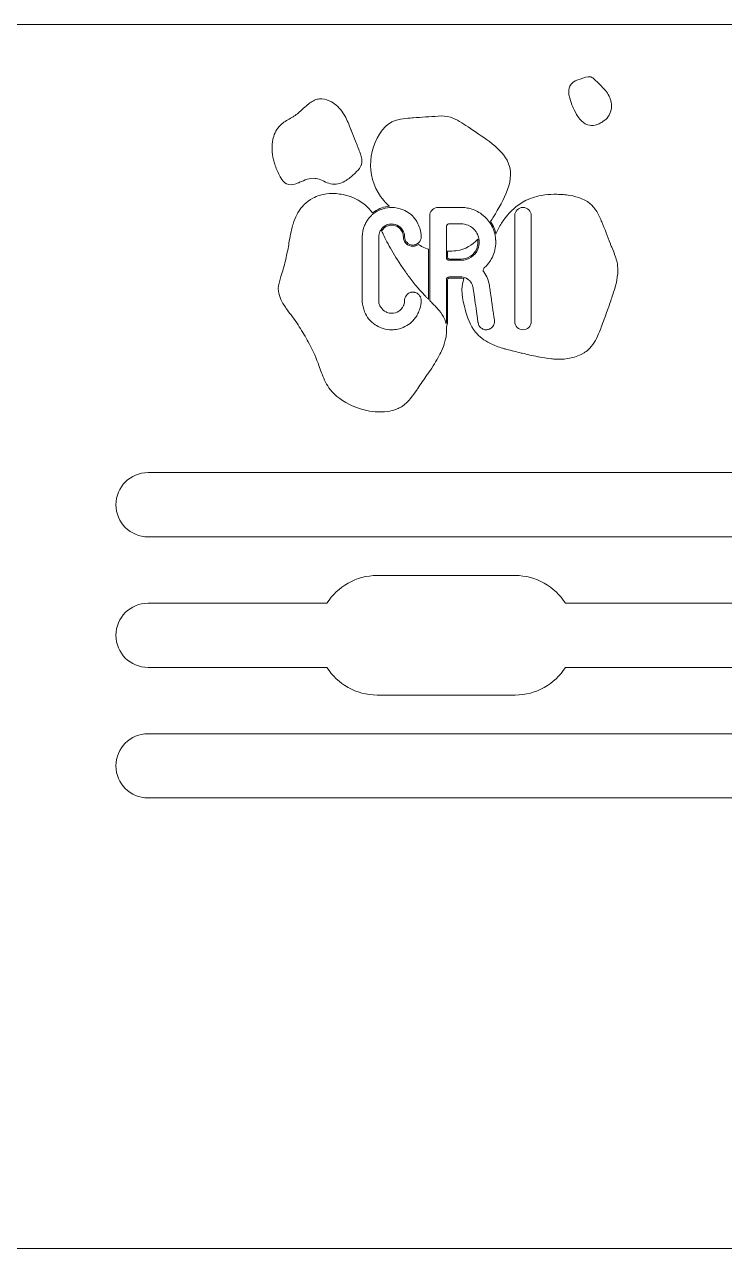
# Model space of a CAD drawing. Header units: inches. Extents: x 3 to 297, y -35 to -5.
# Drawn here: x 20.49 to 38.17, y -35.47 to -4.53 of the extents above; entities that cross this region are included whole.
import ezdxf

# ---------------------------------------------------------------- set-up
doc = ezdxf.new("R2010")
doc.units = ezdxf.units.IN
doc.header["$MEASUREMENT"] = 0
doc.layers.add('Calque 1', color=7, linetype='Continuous')

# ---------------------------------------------------------------- blocks, each defined once
blk = doc.blocks.new('block 16')
at = {"layer": 'Calque 1', "lineweight": 0}
blk.add_open_spline([(2.815, -30.469), (2.815, -33.231), (5.054, -35.47), (7.815, -35.47), (7.815, -35.47), (292.184, -35.47), (292.184, -35.47), (294.946, -35.47), (297.185, -33.231), (297.185, -30.469), (297.185, -30.469), (297.185, -9.531), (297.185, -9.531), (297.185, -6.769), (294.946, -4.53), (292.184, -4.53), (292.184, -4.53), (7.815, -4.53), (7.815, -4.53), (5.054, -4.53), (2.815, -6.769), (2.815, -9.531), (2.815, -9.531), (2.816, -9.531), (2.816, -9.531), (2.816, -9.531), (2.815, -30.469), (2.815, -30.469)], degree=3, knots=[0, 0, 0, 0, 1, 1, 1, 2, 2, 2, 3, 3, 3, 4, 4, 4, 5, 5, 5, 6, 6, 6, 7, 7, 7, 8, 8, 8, 9, 9, 9, 9], dxfattribs=at)
blk = doc.blocks.new('block 30')
at = {"layer": 'Calque 1', "lineweight": 0}
blk.add_open_spline([(38.897, -14.501), (38.897, -14.501), (38.897, -15.858), (38.897, -15.858), (38.897, -15.858), (23.615, -15.858), (23.615, -15.858), (23.167, -15.858), (22.804, -16.221), (22.804, -16.669), (22.804, -17.117), (23.167, -17.481), (23.615, -17.481), (23.615, -17.481), (38.897, -17.481), (38.897, -17.481), (38.897, -17.481), (38.897, -19.158), (38.897, -19.158), (38.897, -19.158), (34.156, -19.158), (34.156, -19.158), (33.887, -18.739), (33.42, -18.459), (32.885, -18.459), (32.885, -18.459), (29.403, -18.459), (29.403, -18.459), (28.868, -18.459), (28.401, -18.739), (28.133, -19.158), (28.133, -19.158), (23.615, -19.158), (23.615, -19.158), (23.167, -19.158), (22.804, -19.521), (22.804, -19.97), (22.804, -20.418), (23.167, -20.781), (23.615, -20.781), (23.615, -20.781), (28.133, -20.781), (28.133, -20.781), (28.402, -21.2), (28.869, -21.48), (29.403, -21.48), (29.403, -21.48), (32.886, -21.48), (32.886, -21.48), (33.421, -21.48), (33.888, -21.2), (34.156, -20.781), (34.156, -20.781), (38.897, -20.781), (38.897, -20.781), (38.897, -20.781), (38.897, -22.459), (38.897, -22.459), (38.897, -22.459), (23.615, -22.459), (23.615, -22.459), (23.167, -22.459), (22.804, -22.822), (22.804, -23.27), (22.804, -23.718), (23.167, -24.081), (23.615, -24.081), (23.615, -24.081), (38.897, -24.081), (38.897, -24.081), (38.897, -24.081), (38.897, -25.501), (38.897, -25.501), (38.897, -25.501), (287.059, -25.501), (287.059, -25.501), (287.059, -25.501), (287.059, -14.501), (287.059, -14.501), (287.059, -14.501), (38.897, -14.501), (38.897, -14.501), (38.897, -14.501), (38.897, -14.501), (38.897, -14.501)], degree=3, knots=[0, 0, 0, 0, 1, 1, 1, 2, 2, 2, 3, 3, 3, 4, 4, 4, 5, 5, 5, 6, 6, 6, 7, 7, 7, 8, 8, 8, 9, 9, 9, 10, 10, 10, 11, 11, 11, 12, 12, 12, 13, 13, 13, 14, 14, 14, 15, 15, 15, 16, 16, 16, 17, 17, 17, 18, 18, 18, 19, 19, 19, 20, 20, 20, 21, 21, 21, 22, 22, 22, 23, 23, 23, 24, 24, 24, 25, 25, 25, 26, 26, 26, 27, 27, 27, 28, 28, 28, 28], dxfattribs=at)
blk = doc.blocks.new('block 31')
at = {"layer": 'Calque 1', "lineweight": 0}
for points, knots in [([(31.776, -10.414), (31.854, -10.364), (31.911, -10.296), (31.945, -10.212), (31.967, -10.15), (31.978, -10.089), (31.978, -10.03), (31.978, -9.997), (31.975, -9.965), (31.968, -9.933), (31.968, -9.933), (31.968, -9.933), (31.968, -9.933), (31.968, -9.933), (31.968, -9.933), (31.968, -9.933), (31.965, -9.92), (31.962, -9.906), (31.958, -9.893), (31.957, -9.891), (31.956, -9.889), (31.956, -9.887), (31.952, -9.877), (31.949, -9.866), (31.945, -9.856), (31.943, -9.853), (31.942, -9.849), (31.94, -9.846), (31.936, -9.836), (31.932, -9.827), (31.928, -9.818), (31.926, -9.815), (31.924, -9.811), (31.923, -9.808), (31.916, -9.796), (31.91, -9.784), (31.902, -9.772), (31.902, -9.772), (31.902, -9.772), (31.902, -9.772), (31.849, -9.696), (31.781, -9.641), (31.7, -9.607), (31.64, -9.582), (31.58, -9.569), (31.518, -9.569), (31.518, -9.569), (31.226, -9.569), (31.226, -9.569), (31.209, -9.569), (31.195, -9.573), (31.183, -9.581), (31.179, -9.584), (31.175, -9.587), (31.171, -9.591), (31.17, -9.592), (31.168, -9.594), (31.167, -9.596), (31.156, -9.609), (31.15, -9.626), (31.15, -9.645), (31.15, -9.645), (31.15, -9.645), (31.15, -9.645), (31.15, -9.645), (31.15, -10.263), (31.15, -10.263), (31.15, -10.263), (31.15, -10.419), (31.15, -10.419), (31.15, -10.438), (31.157, -10.455), (31.171, -10.469), (31.186, -10.483), (31.204, -10.49), (31.226, -10.49), (31.226, -10.49), (31.505, -10.49), (31.505, -10.49), (31.505, -10.49), (31.509, -10.49), (31.509, -10.49), (31.509, -10.49), (31.514, -10.49), (31.514, -10.49), (31.514, -10.49), (31.518, -10.49), (31.518, -10.49), (31.614, -10.49), (31.7, -10.465), (31.776, -10.414)], [0, 0, 0, 0, 1, 1, 1, 2, 2, 2, 3, 3, 3, 4, 4, 4, 5, 5, 5, 6, 6, 6, 7, 7, 7, 8, 8, 8, 9, 9, 9, 10, 10, 10, 11, 11, 11, 12, 12, 12, 13, 13, 13, 14, 14, 14, 15, 15, 15, 16, 16, 16, 17, 17, 17, 18, 18, 18, 19, 19, 19, 20, 20, 20, 21, 21, 21, 22, 22, 22, 23, 23, 23, 24, 24, 24, 25, 25, 25, 26, 26, 26, 27, 27, 27, 28, 28, 28, 29, 29, 29, 30, 30, 30, 30]), ([(31.509, -10.46), (31.509, -10.46), (31.505, -10.46), (31.505, -10.46), (31.505, -10.46), (31.226, -10.46), (31.226, -10.46), (31.207, -10.46), (31.198, -10.453), (31.193, -10.448), (31.185, -10.439), (31.181, -10.43), (31.181, -10.419), (31.181, -10.419), (31.181, -10.263), (31.181, -10.263), (31.251, -10.262), (31.32, -10.258), (31.388, -10.25), (31.388, -10.25), (31.408, -10.247), (31.408, -10.247), (31.632, -10.215), (31.801, -10.106), (31.942, -9.961), (31.946, -9.984), (31.948, -10.007), (31.948, -10.03), (31.948, -10.085), (31.937, -10.143), (31.916, -10.201), (31.885, -10.278), (31.832, -10.341), (31.759, -10.388), (31.688, -10.436), (31.607, -10.46), (31.518, -10.46), (31.518, -10.46), (31.514, -10.46), (31.514, -10.46), (31.514, -10.46), (31.509, -10.46), (31.509, -10.46)], [0, 0, 0, 0, 1, 1, 1, 2, 2, 2, 3, 3, 3, 4, 4, 4, 5, 5, 5, 6, 6, 6, 7, 7, 7, 8, 8, 8, 9, 9, 9, 10, 10, 10, 11, 11, 11, 12, 12, 12, 13, 13, 13, 14, 14, 14, 14])]:
    blk.add_open_spline(points, degree=3, knots=knots, dxfattribs=at)
blk = doc.blocks.new('block 32')
at = {"layer": 'Calque 1', "lineweight": 0}
blk.add_open_spline([(26.966, -8.403), (27, -8.468), (27.046, -8.529), (27.112, -8.559), (27.185, -8.592), (27.27, -8.582), (27.346, -8.557), (27.372, -8.549), (27.397, -8.539), (27.422, -8.529), (27.422, -8.529), (27.443, -8.52), (27.443, -8.52), (27.569, -8.467), (27.692, -8.404), (27.834, -8.42), (27.843, -8.421), (27.852, -8.423), (27.861, -8.424), (27.861, -8.424), (27.893, -8.431), (27.893, -8.431), (28.007, -8.461), (28.11, -8.528), (28.226, -8.556), (28.35, -8.586), (28.478, -8.552), (28.588, -8.49), (28.598, -8.484), (28.608, -8.478), (28.618, -8.471), (28.618, -8.471), (28.635, -8.46), (28.635, -8.46), (28.711, -8.411), (28.779, -8.35), (28.845, -8.288), (28.897, -8.239), (28.949, -8.186), (28.982, -8.122), (28.982, -8.122), (28.991, -8.104), (28.991, -8.104), (28.996, -8.094), (29, -8.084), (29.003, -8.074), (29.03, -7.984), (29.011, -7.887), (28.978, -7.799), (28.942, -7.7), (28.903, -7.602), (28.864, -7.503), (28.864, -7.503), (28.856, -7.483), (28.856, -7.483), (28.821, -7.396), (28.786, -7.309), (28.752, -7.223), (28.752, -7.223), (28.743, -7.199), (28.743, -7.199), (28.742, -7.195), (28.74, -7.191), (28.738, -7.186), (28.692, -7.068), (28.647, -6.949), (28.584, -6.838), (28.584, -6.838), (28.57, -6.813), (28.57, -6.813), (28.559, -6.796), (28.548, -6.779), (28.537, -6.762), (28.461, -6.651), (28.363, -6.552), (28.246, -6.485), (28.172, -6.444), (28.091, -6.414), (28.007, -6.409), (27.999, -6.409), (27.991, -6.408), (27.983, -6.408), (27.958, -6.408), (27.934, -6.41), (27.91, -6.415), (27.91, -6.415), (27.888, -6.42), (27.888, -6.42), (27.797, -6.442), (27.721, -6.496), (27.646, -6.558), (27.619, -6.58), (27.593, -6.603), (27.568, -6.626), (27.568, -6.626), (27.553, -6.64), (27.553, -6.64), (27.48, -6.706), (27.409, -6.774), (27.327, -6.83), (27.306, -6.845), (27.285, -6.859), (27.263, -6.872), (27.263, -6.872), (27.245, -6.883), (27.245, -6.883), (27.157, -6.935), (27.066, -6.982), (26.988, -7.049), (26.983, -7.053), (26.978, -7.058), (26.973, -7.063), (26.973, -7.063), (26.958, -7.077), (26.958, -7.077), (26.865, -7.168), (26.807, -7.282), (26.776, -7.405), (26.776, -7.405), (26.77, -7.429), (26.77, -7.429), (26.733, -7.597), (26.743, -7.781), (26.783, -7.948), (26.783, -7.948), (26.79, -7.977), (26.79, -7.977), (26.8, -8.017), (26.812, -8.056), (26.826, -8.094), (26.86, -8.192), (26.909, -8.288), (26.955, -8.382), (26.955, -8.382), (26.966, -8.403), (26.966, -8.403)], degree=3, knots=[0, 0, 0, 0, 1, 1, 1, 2, 2, 2, 3, 3, 3, 4, 4, 4, 5, 5, 5, 6, 6, 6, 7, 7, 7, 8, 8, 8, 9, 9, 9, 10, 10, 10, 11, 11, 11, 12, 12, 12, 13, 13, 13, 14, 14, 14, 15, 15, 15, 16, 16, 16, 17, 17, 17, 18, 18, 18, 19, 19, 19, 20, 20, 20, 21, 21, 21, 22, 22, 22, 23, 23, 23, 24, 24, 24, 25, 25, 25, 26, 26, 26, 27, 27, 27, 28, 28, 28, 29, 29, 29, 30, 30, 30, 31, 31, 31, 32, 32, 32, 33, 33, 33, 34, 34, 34, 35, 35, 35, 36, 36, 36, 37, 37, 37, 38, 38, 38, 39, 39, 39, 40, 40, 40, 41, 41, 41, 42, 42, 42, 43, 43, 43, 44, 44, 44, 45, 45, 45, 45], dxfattribs=at)
blk = doc.blocks.new('block 33')
at = {"layer": 'Calque 1', "lineweight": 0}
blk.add_open_spline([(34.266, -6.397), (34.288, -6.467), (34.314, -6.54), (34.344, -6.612), (34.344, -6.612), (34.353, -6.633), (34.353, -6.633), (34.388, -6.712), (34.427, -6.788), (34.471, -6.856), (34.473, -6.859), (34.475, -6.861), (34.476, -6.864), (34.476, -6.864), (34.488, -6.881), (34.488, -6.881), (34.537, -6.95), (34.594, -7.003), (34.657, -7.038), (34.657, -7.038), (34.675, -7.047), (34.675, -7.047), (34.79, -7.103), (34.922, -7.098), (35.061, -7.012), (35.074, -7.004), (35.087, -6.995), (35.1, -6.986), (35.151, -6.951), (35.199, -6.909), (35.237, -6.858), (35.309, -6.761), (35.335, -6.63), (35.31, -6.494), (35.31, -6.494), (35.304, -6.466), (35.304, -6.466), (35.303, -6.462), (35.303, -6.457), (35.301, -6.453), (35.274, -6.346), (35.214, -6.254), (35.143, -6.172), (35.143, -6.172), (35.126, -6.153), (35.126, -6.153), (35.086, -6.108), (35.043, -6.066), (35, -6.026), (35, -6.026), (34.982, -6.009), (34.982, -6.009), (34.96, -5.987), (34.935, -5.961), (34.909, -5.936), (34.909, -5.936), (34.894, -5.921), (34.894, -5.921), (34.863, -5.893), (34.83, -5.868), (34.795, -5.857), (34.708, -5.829), (34.615, -5.887), (34.532, -5.91), (34.445, -5.934), (34.356, -5.968), (34.299, -6.042), (34.253, -6.1), (34.237, -6.174), (34.239, -6.25), (34.239, -6.25), (34.241, -6.274), (34.241, -6.274), (34.244, -6.316), (34.253, -6.358), (34.266, -6.397)], degree=3, knots=[0, 0, 0, 0, 1, 1, 1, 2, 2, 2, 3, 3, 3, 4, 4, 4, 5, 5, 5, 6, 6, 6, 7, 7, 7, 8, 8, 8, 9, 9, 9, 10, 10, 10, 11, 11, 11, 12, 12, 12, 13, 13, 13, 14, 14, 14, 15, 15, 15, 16, 16, 16, 17, 17, 17, 18, 18, 18, 19, 19, 19, 20, 20, 20, 21, 21, 21, 22, 22, 22, 23, 23, 23, 24, 24, 24, 25, 25, 25, 25], dxfattribs=at)
blk = doc.blocks.new('block 34')
at = {"layer": 'Calque 1', "lineweight": 0}
for points, knots in [([(35.46, -10.534), (35.458, -10.525), (35.456, -10.516), (35.454, -10.507), (35.425, -10.397), (35.379, -10.295), (35.333, -10.178), (35.322, -10.15), (35.31, -10.121), (35.299, -10.092), (35.299, -10.092), (35.292, -10.072), (35.292, -10.072), (35.22, -9.887), (35.152, -9.7), (35.073, -9.517), (35.073, -9.517), (35.063, -9.494), (35.063, -9.494), (35.023, -9.403), (34.981, -9.311), (34.926, -9.227), (34.926, -9.227), (34.894, -9.184), (34.894, -9.184), (34.894, -9.184), (34.895, -9.183), (34.895, -9.183), (34.876, -9.157), (34.856, -9.133), (34.834, -9.109), (34.685, -8.956), (34.475, -8.885), (34.262, -8.851), (34.262, -8.851), (34.227, -8.846), (34.227, -8.846), (34.199, -8.842), (34.172, -8.838), (34.145, -8.835), (34.091, -8.83), (34.036, -8.826), (33.982, -8.824), (33.982, -8.824), (33.941, -8.823), (33.941, -8.823), (33.838, -8.821), (33.735, -8.825), (33.634, -8.838), (33.634, -8.838), (33.598, -8.843), (33.598, -8.843), (33.448, -8.866), (33.302, -8.908), (33.166, -8.974), (33.166, -8.974), (33.141, -8.986), (33.141, -8.986), (33.138, -8.988), (33.135, -8.99), (33.131, -8.991), (33.023, -9.048), (32.924, -9.121), (32.835, -9.203), (32.835, -9.203), (32.818, -9.219), (32.818, -9.219), (32.762, -9.273), (32.709, -9.332), (32.659, -9.393), (32.659, -9.393), (32.646, -9.41), (32.646, -9.41), (32.617, -9.447), (32.589, -9.486), (32.562, -9.525), (32.506, -9.608), (32.459, -9.696), (32.415, -9.786), (32.415, -9.786), (32.405, -9.806), (32.405, -9.806), (32.404, -9.809), (32.403, -9.811), (32.401, -9.813), (32.39, -9.767), (32.376, -9.722), (32.358, -9.676), (32.333, -9.618), (32.302, -9.563), (32.266, -9.512), (32.291, -9.471), (32.316, -9.43), (32.341, -9.389), (32.582, -8.99), (32.937, -8.436), (32.682, -7.961), (32.496, -7.615), (32.007, -7.337), (31.697, -7.119), (31.559, -7.022), (31.416, -6.931), (31.256, -6.877), (31.145, -6.842), (31.044, -6.84), (30.939, -6.846), (30.729, -6.863), (30.519, -6.873), (30.31, -6.889), (30.31, -6.889), (30.29, -6.893), (30.29, -6.893), (30.29, -6.893), (30.29, -6.893), (30.29, -6.893), (30.29, -6.892), (30.29, -6.891), (30.289, -6.89), (30.213, -6.897), (30.138, -6.904), (30.062, -6.914), (29.97, -6.926), (29.878, -6.945), (29.794, -6.983), (29.794, -6.983), (29.775, -6.992), (29.775, -6.992), (29.722, -7.019), (29.674, -7.054), (29.631, -7.094), (29.631, -7.094), (29.612, -7.113), (29.612, -7.113), (29.154, -7.572), (29.117, -8.367), (29.489, -8.878), (29.503, -8.897), (29.52, -8.921), (29.535, -8.939), (29.576, -8.99), (29.621, -9.037), (29.667, -9.083), (29.682, -9.098), (29.697, -9.112), (29.712, -9.126), (29.58, -9.136), (29.454, -9.179), (29.334, -9.255), (29.317, -9.267), (29.3, -9.28), (29.284, -9.293), (29.069, -8.995), (28.773, -8.876), (28.541, -8.83), (28.423, -8.808), (28.304, -8.797), (28.187, -8.805), (28.187, -8.805), (28.123, -8.811), (28.123, -8.811), (28.006, -8.826), (27.891, -8.861), (27.778, -8.922), (27.694, -8.968), (27.622, -9.021), (27.562, -9.08), (27.562, -9.08), (27.547, -9.098), (27.547, -9.098), (27.547, -9.098), (27.544, -9.098), (27.544, -9.098), (27.512, -9.131), (27.483, -9.166), (27.456, -9.202), (27.456, -9.202), (27.444, -9.22), (27.444, -9.22), (27.424, -9.248), (27.406, -9.278), (27.389, -9.309), (27.389, -9.309), (27.378, -9.328), (27.378, -9.328), (27.337, -9.407), (27.304, -9.491), (27.277, -9.578), (27.277, -9.578), (27.267, -9.611), (27.267, -9.611), (27.226, -9.753), (27.199, -9.903), (27.174, -10.054), (27.174, -10.054), (27.167, -10.097), (27.167, -10.097), (27.146, -10.22), (27.121, -10.343), (27.093, -10.465), (27.093, -10.465), (27.083, -10.505), (27.083, -10.505), (27.051, -10.639), (27.014, -10.771), (26.973, -10.902), (26.965, -10.925), (26.958, -10.948), (26.951, -10.971), (26.951, -10.971), (26.942, -11.001), (26.942, -11.001), (26.916, -11.091), (26.896, -11.182), (26.908, -11.274), (26.926, -11.412), (26.998, -11.548), (27.085, -11.678), (27.085, -11.678), (27.105, -11.707), (27.105, -11.707), (27.144, -11.763), (27.185, -11.819), (27.226, -11.873), (27.226, -11.873), (27.244, -11.897), (27.244, -11.897), (27.292, -11.96), (27.338, -12.021), (27.378, -12.08), (27.378, -12.08), (27.396, -12.107), (27.396, -12.107), (27.399, -12.112), (27.402, -12.117), (27.405, -12.122), (27.486, -12.248), (27.563, -12.377), (27.635, -12.508), (27.635, -12.508), (27.658, -12.549), (27.658, -12.549), (27.753, -12.724), (27.838, -12.904), (27.909, -13.09), (27.909, -13.091), (27.909, -13.091), (27.909, -13.091), (27.909, -13.091), (27.932, -13.152), (27.932, -13.152), (27.954, -13.213), (27.976, -13.274), (27.999, -13.335), (27.999, -13.335), (28.012, -13.371), (28.012, -13.371), (28.064, -13.508), (28.124, -13.641), (28.214, -13.757), (28.341, -13.921), (28.543, -14.065), (28.773, -14.167), (28.773, -14.167), (28.798, -14.178), (28.798, -14.178), (28.975, -14.254), (29.166, -14.304), (29.353, -14.32), (29.353, -14.32), (29.376, -14.322), (29.376, -14.322), (29.566, -14.335), (29.75, -14.313), (29.908, -14.246), (29.908, -14.246), (29.929, -14.237), (29.929, -14.237), (29.968, -14.219), (30.005, -14.199), (30.04, -14.176), (30.196, -14.071), (30.306, -13.911), (30.41, -13.753), (30.41, -13.753), (30.421, -13.736), (30.421, -13.736), (30.423, -13.734), (30.424, -13.732), (30.426, -13.729), (30.494, -13.625), (30.58, -13.507), (30.668, -13.38), (30.668, -13.38), (30.68, -13.363), (30.68, -13.363), (30.77, -13.233), (30.862, -13.095), (30.94, -12.952), (30.94, -12.952), (30.951, -12.932), (30.951, -12.932), (30.977, -12.884), (31.001, -12.836), (31.024, -12.788), (31.06, -12.708), (31.091, -12.627), (31.114, -12.546), (31.108, -12.54), (31.11, -12.532), (31.121, -12.522), (31.152, -12.404), (31.165, -12.286), (31.152, -12.171), (31.152, -12.171), (31.17, -12.11), (31.17, -12.11), (31.171, -12.108), (31.171, -12.106), (31.172, -12.105), (31.174, -12.097), (31.176, -12.088), (31.178, -12.078), (31.178, -12.078), (31.178, -12.076), (31.178, -12.076), (31.178, -12.076), (31.179, -12.071), (31.179, -12.071), (31.18, -12.059), (31.181, -12.049), (31.181, -12.039), (31.181, -12.039), (31.181, -12.038), (31.181, -12.038), (31.181, -12.038), (31.181, -12.037), (31.181, -12.037), (31.181, -12.037), (31.181, -12.037), (31.181, -12.037), (31.181, -12.037), (31.181, -12.026), (31.181, -12.026), (31.181, -12.026), (31.181, -11.089), (31.181, -11.089), (31.181, -11.089), (31.181, -10.985), (31.181, -10.985), (31.181, -10.97), (31.185, -10.96), (31.193, -10.952), (31.202, -10.943), (31.212, -10.939), (31.226, -10.939), (31.226, -10.939), (31.505, -10.939), (31.505, -10.939), (31.536, -10.939), (31.564, -10.944), (31.592, -10.953), (31.591, -10.954), (31.59, -10.956), (31.589, -10.958), (31.499, -11.201), (31.552, -11.472), (31.622, -11.722), (31.68, -11.929), (31.751, -12.139), (31.886, -12.306), (31.983, -12.426), (32.107, -12.517), (32.244, -12.587), (32.244, -12.587), (32.265, -12.597), (32.265, -12.597), (32.362, -12.645), (32.466, -12.683), (32.571, -12.714), (32.571, -12.714), (32.592, -12.72), (32.592, -12.72), (32.619, -12.728), (32.646, -12.735), (32.672, -12.742), (32.794, -12.772), (32.918, -12.804), (33.043, -12.835), (33.043, -12.835), (33.063, -12.839), (33.063, -12.839), (33.194, -12.871), (33.326, -12.901), (33.457, -12.927), (33.457, -12.927), (33.478, -12.931), (33.478, -12.931), (33.586, -12.951), (33.694, -12.969), (33.801, -12.981), (33.842, -12.986), (33.883, -12.989), (33.924, -12.991), (33.924, -12.991), (33.945, -12.992), (33.945, -12.992), (34.185, -12.999), (34.431, -12.955), (34.627, -12.83), (34.627, -12.83), (34.646, -12.817), (34.646, -12.817), (34.69, -12.787), (34.732, -12.753), (34.77, -12.715), (34.884, -12.597), (34.958, -12.448), (35.019, -12.295), (35.039, -12.244), (35.058, -12.193), (35.077, -12.142), (35.131, -11.995), (35.185, -11.847), (35.237, -11.7), (35.237, -11.7), (35.244, -11.68), (35.244, -11.68), (35.282, -11.572), (35.319, -11.464), (35.354, -11.355), (35.407, -11.192), (35.457, -11.025), (35.476, -10.855), (35.476, -10.855), (35.478, -10.835), (35.478, -10.835), (35.48, -10.813), (35.482, -10.791), (35.483, -10.768), (35.483, -10.759), (35.483, -10.751), (35.484, -10.742), (35.48, -10.673), (35.473, -10.604), (35.46, -10.534)], [0, 0, 0, 0, 1, 1, 1, 2, 2, 2, 3, 3, 3, 4, 4, 4, 5, 5, 5, 6, 6, 6, 7, 7, 7, 8, 8, 8, 9, 9, 9, 10, 10, 10, 11, 11, 11, 12, 12, 12, 13, 13, 13, 14, 14, 14, 15, 15, 15, 16, 16, 16, 17, 17, 17, 18, 18, 18, 19, 19, 19, 20, 20, 20, 21, 21, 21, 22, 22, 22, 23, 23, 23, 24, 24, 24, 25, 25, 25, 26, 26, 26, 27, 27, 27, 28, 28, 28, 29, 29, 29, 30, 30, 30, 31, 31, 31, 32, 32, 32, 33, 33, 33, 34, 34, 34, 35, 35, 35, 36, 36, 36, 37, 37, 37, 38, 38, 38, 39, 39, 39, 40, 40, 40, 41, 41, 41, 42, 42, 42, 43, 43, 43, 44, 44, 44, 45, 45, 45, 46, 46, 46, 47, 47, 47, 48, 48, 48, 49, 49, 49, 50, 50, 50, 51, 51, 51, 52, 52, 52, 53, 53, 53, 54, 54, 54, 55, 55, 55, 56, 56, 56, 57, 57, 57, 58, 58, 58, 59, 59, 59, 60, 60, 60, 61, 61, 61, 62, 62, 62, 63, 63, 63, 64, 64, 64, 65, 65, 65, 66, 66, 66, 67, 67, 67, 68, 68, 68, 69, 69, 69, 70, 70, 70, 71, 71, 71, 72, 72, 72, 73, 73, 73, 74, 74, 74, 75, 75, 75, 76, 76, 76, 77, 77, 77, 78, 78, 78, 79, 79, 79, 80, 80, 80, 81, 81, 81, 82, 82, 82, 83, 83, 83, 84, 84, 84, 85, 85, 85, 86, 86, 86, 87, 87, 87, 88, 88, 88, 89, 89, 89, 90, 90, 90, 91, 91, 91, 92, 92, 92, 93, 93, 93, 94, 94, 94, 95, 95, 95, 96, 96, 96, 97, 97, 97, 98, 98, 98, 99, 99, 99, 100, 100, 100, 101, 101, 101, 102, 102, 102, 103, 103, 103, 104, 104, 104, 105, 105, 105, 106, 106, 106, 107, 107, 107, 108, 108, 108, 109, 109, 109, 110, 110, 110, 111, 111, 111, 112, 112, 112, 113, 113, 113, 114, 114, 114, 115, 115, 115, 116, 116, 116, 117, 117, 117, 118, 118, 118, 119, 119, 119, 120, 120, 120, 121, 121, 121, 122, 122, 122, 123, 123, 123, 124, 124, 124, 125, 125, 125, 126, 126, 126, 127, 127, 127, 128, 128, 128, 129, 129, 129, 130, 130, 130, 131, 131, 131, 132, 132, 132, 133, 133, 133, 134, 134, 134, 135, 135, 135, 136, 136, 136, 137, 137, 137, 138, 138, 138, 139, 139, 139, 140, 140, 140, 141, 141, 141, 142, 142, 142, 143, 143, 143, 144, 144, 144, 145, 145, 145, 146, 146, 146, 147, 147, 147, 148, 148, 148, 148]), ([(29.351, -9.281), (29.483, -9.197), (29.623, -9.155), (29.769, -9.155), (29.868, -9.155), (29.964, -9.174), (30.056, -9.214), (30.177, -9.263), (30.276, -9.338), (30.354, -9.439), (30.365, -9.454), (30.376, -9.469), (30.386, -9.484), (30.396, -9.5), (30.405, -9.515), (30.414, -9.531), (30.44, -9.579), (30.462, -9.63), (30.479, -9.683), (30.501, -9.753), (30.513, -9.825), (30.513, -9.898), (30.513, -9.954), (30.492, -10.003), (30.451, -10.044), (30.45, -10.046), (30.448, -10.047), (30.447, -10.048), (30.443, -10.051), (30.44, -10.054), (30.437, -10.057), (30.433, -10.061), (30.428, -10.065), (30.423, -10.068), (30.423, -10.068), (30.423, -10.068), (30.423, -10.068), (30.388, -10.093), (30.349, -10.105), (30.306, -10.105), (30.247, -10.105), (30.197, -10.085), (30.156, -10.044), (30.115, -10.003), (30.095, -9.954), (30.095, -9.898), (30.095, -9.856), (30.086, -9.814), (30.069, -9.771), (30.041, -9.707), (30.002, -9.659), (29.951, -9.628), (29.897, -9.591), (29.837, -9.573), (29.769, -9.573), (29.721, -9.573), (29.679, -9.581), (29.642, -9.598), (29.583, -9.624), (29.535, -9.663), (29.499, -9.717), (29.494, -9.724), (29.489, -9.731), (29.485, -9.738), (29.481, -9.745), (29.477, -9.752), (29.473, -9.76), (29.451, -9.803), (29.44, -9.85), (29.44, -9.898), (29.44, -9.898), (29.44, -9.898), (29.44, -9.898), (29.44, -9.898), (29.44, -11.504), (29.44, -11.504), (29.44, -11.504), (29.44, -11.504), (29.44, -11.504), (29.44, -11.536), (29.445, -11.567), (29.454, -11.598), (29.459, -11.613), (29.466, -11.628), (29.473, -11.642), (29.48, -11.657), (29.489, -11.671), (29.499, -11.685), (29.532, -11.734), (29.576, -11.771), (29.628, -11.796), (29.633, -11.799), (29.637, -11.801), (29.642, -11.803), (29.647, -11.806), (29.652, -11.807), (29.657, -11.809), (29.69, -11.822), (29.727, -11.829), (29.769, -11.829), (29.837, -11.829), (29.897, -11.811), (29.951, -11.774), (29.983, -11.755), (30.009, -11.728), (30.032, -11.695), (30.046, -11.676), (30.059, -11.655), (30.069, -11.63), (30.071, -11.625), (30.073, -11.62), (30.075, -11.614), (30.086, -11.581), (30.093, -11.548), (30.094, -11.514), (30.094, -11.511), (30.095, -11.507), (30.095, -11.504), (30.095, -11.496), (30.095, -11.49), (30.095, -11.483), (30.1, -11.435), (30.12, -11.393), (30.156, -11.358), (30.181, -11.332), (30.21, -11.315), (30.243, -11.305), (30.25, -11.303), (30.256, -11.302), (30.263, -11.3), (30.277, -11.298), (30.291, -11.297), (30.306, -11.297), (30.32, -11.297), (30.333, -11.298), (30.347, -11.3), (30.353, -11.302), (30.359, -11.303), (30.366, -11.305), (30.397, -11.315), (30.426, -11.332), (30.451, -11.358), (30.487, -11.393), (30.507, -11.435), (30.512, -11.483), (30.512, -11.49), (30.513, -11.496), (30.513, -11.504), (30.513, -11.577), (30.501, -11.649), (30.479, -11.719), (30.476, -11.728), (30.473, -11.736), (30.47, -11.745), (30.454, -11.788), (30.436, -11.83), (30.414, -11.87), (30.405, -11.886), (30.396, -11.902), (30.386, -11.918), (30.381, -11.925), (30.375, -11.932), (30.37, -11.94), (30.29, -12.052), (30.186, -12.135), (30.056, -12.188), (29.998, -12.213), (29.939, -12.23), (29.879, -12.239), (29.867, -12.241), (29.855, -12.242), (29.843, -12.243), (29.818, -12.246), (29.794, -12.247), (29.769, -12.247), (29.696, -12.247), (29.624, -12.237), (29.555, -12.215), (29.537, -12.21), (29.52, -12.204), (29.503, -12.198), (29.451, -12.178), (29.401, -12.152), (29.351, -12.12), (29.23, -12.039), (29.141, -11.929), (29.085, -11.791), (29.05, -11.709), (29.031, -11.626), (29.027, -11.54), (29.026, -11.528), (29.026, -11.516), (29.026, -11.504), (29.026, -11.504), (29.026, -9.898), (29.026, -9.898), (29.026, -9.8), (29.045, -9.704), (29.085, -9.611), (29.091, -9.595), (29.098, -9.579), (29.106, -9.564), (29.109, -9.558), (29.111, -9.553), (29.114, -9.548), (29.119, -9.538), (29.124, -9.529), (29.129, -9.519), (29.133, -9.513), (29.137, -9.507), (29.141, -9.5), (29.146, -9.493), (29.15, -9.485), (29.155, -9.478), (29.16, -9.471), (29.165, -9.464), (29.169, -9.457), (29.174, -9.451), (29.179, -9.445), (29.184, -9.438), (29.189, -9.431), (29.194, -9.424), (29.2, -9.417), (29.204, -9.412), (29.209, -9.407), (29.213, -9.402), (29.22, -9.395), (29.226, -9.387), (29.233, -9.38), (29.236, -9.378), (29.238, -9.376), (29.241, -9.373), (29.26, -9.354), (29.28, -9.336), (29.301, -9.319), (29.317, -9.306), (29.334, -9.293), (29.351, -9.281)], [0, 0, 0, 0, 1, 1, 1, 2, 2, 2, 3, 3, 3, 4, 4, 4, 5, 5, 5, 6, 6, 6, 7, 7, 7, 8, 8, 8, 9, 9, 9, 10, 10, 10, 11, 11, 11, 12, 12, 12, 13, 13, 13, 14, 14, 14, 15, 15, 15, 16, 16, 16, 17, 17, 17, 18, 18, 18, 19, 19, 19, 20, 20, 20, 21, 21, 21, 22, 22, 22, 23, 23, 23, 24, 24, 24, 25, 25, 25, 26, 26, 26, 27, 27, 27, 28, 28, 28, 29, 29, 29, 30, 30, 30, 31, 31, 31, 32, 32, 32, 33, 33, 33, 34, 34, 34, 35, 35, 35, 36, 36, 36, 37, 37, 37, 38, 38, 38, 39, 39, 39, 40, 40, 40, 41, 41, 41, 42, 42, 42, 43, 43, 43, 44, 44, 44, 45, 45, 45, 46, 46, 46, 47, 47, 47, 48, 48, 48, 49, 49, 49, 50, 50, 50, 51, 51, 51, 52, 52, 52, 53, 53, 53, 54, 54, 54, 55, 55, 55, 56, 56, 56, 57, 57, 57, 58, 58, 58, 59, 59, 59, 60, 60, 60, 61, 61, 61, 62, 62, 62, 63, 63, 63, 64, 64, 64, 65, 65, 65, 66, 66, 66, 67, 67, 67, 68, 68, 68, 69, 69, 69, 70, 70, 70, 71, 71, 71, 72, 72, 72, 73, 73, 73, 74, 74, 74, 75, 75, 75, 76, 76, 76, 77, 77, 77, 78, 78, 78, 79, 79, 79, 79]), ([(31.226, -10.909), (31.204, -10.909), (31.186, -10.916), (31.171, -10.93), (31.157, -10.944), (31.15, -10.962), (31.15, -10.985), (31.15, -10.985), (31.15, -11.089), (31.15, -11.089), (31.15, -11.089), (31.15, -12.026), (31.15, -12.026), (31.15, -12.026), (31.15, -12.037), (31.15, -12.037), (31.15, -12.037), (31.15, -12.037), (31.15, -12.037), (31.15, -12.038), (31.15, -12.038), (31.15, -12.039), (31.15, -12.048), (31.149, -12.058), (31.148, -12.067), (31.148, -12.069), (31.148, -12.071), (31.147, -12.073), (31.146, -12.081), (31.144, -12.089), (31.142, -12.097), (31.142, -12.098), (31.141, -12.1), (31.141, -12.101), (31.141, -12.101), (31.141, -12.101), (31.141, -12.101), (31.141, -12.101), (31.141, -12.101), (31.141, -12.101), (31.133, -12.062), (31.122, -12.023), (31.107, -11.985), (31.074, -11.901), (31.022, -11.829), (30.964, -11.76), (30.962, -11.757), (30.96, -11.754), (30.958, -11.752), (30.955, -11.748), (30.952, -11.744), (30.948, -11.741), (30.928, -11.716), (30.907, -11.693), (30.886, -11.669), (30.871, -11.652), (30.856, -11.636), (30.841, -11.621), (30.841, -11.621), (30.819, -11.598), (30.819, -11.598), (30.818, -11.597), (30.818, -11.596), (30.817, -11.596), (30.786, -11.564), (30.758, -11.536), (30.732, -11.511), (30.732, -11.511), (30.732, -11.511), (30.732, -11.511), (30.732, -11.511), (30.732, -11.089), (30.732, -11.089), (30.732, -11.089), (30.732, -10.22), (30.732, -10.22), (30.732, -10.22), (30.732, -9.362), (30.732, -9.362), (30.732, -9.313), (30.748, -9.269), (30.781, -9.231), (30.785, -9.225), (30.79, -9.22), (30.795, -9.215), (30.835, -9.175), (30.884, -9.155), (30.943, -9.155), (30.943, -9.155), (31.518, -9.155), (31.518, -9.155), (31.563, -9.155), (31.607, -9.158), (31.65, -9.165), (31.671, -9.168), (31.693, -9.172), (31.714, -9.176), (31.818, -9.199), (31.916, -9.242), (32.008, -9.303), (32.008, -9.303), (32.008, -9.303), (32.008, -9.303), (32.03, -9.318), (32.052, -9.334), (32.072, -9.351), (32.077, -9.355), (32.082, -9.359), (32.086, -9.363), (32.104, -9.377), (32.12, -9.392), (32.136, -9.407), (32.139, -9.41), (32.141, -9.413), (32.144, -9.415), (32.183, -9.454), (32.218, -9.496), (32.249, -9.541), (32.28, -9.587), (32.307, -9.636), (32.329, -9.688), (32.352, -9.744), (32.368, -9.8), (32.38, -9.857), (32.38, -9.857), (32.38, -9.858), (32.38, -9.858), (32.385, -9.886), (32.39, -9.914), (32.392, -9.943), (32.393, -9.946), (32.393, -9.95), (32.393, -9.954), (32.394, -9.965), (32.395, -9.975), (32.396, -9.986), (32.396, -10), (32.397, -10.014), (32.397, -10.028), (32.397, -10.028), (32.397, -10.029), (32.397, -10.03), (32.397, -10.099), (32.389, -10.164), (32.375, -10.228), (32.361, -10.291), (32.34, -10.351), (32.311, -10.408), (32.302, -10.428), (32.291, -10.447), (32.28, -10.465), (32.269, -10.484), (32.257, -10.502), (32.245, -10.52), (32.24, -10.528), (32.234, -10.535), (32.229, -10.543), (32.219, -10.558), (32.208, -10.573), (32.196, -10.587), (32.19, -10.594), (32.185, -10.602), (32.179, -10.609), (32.173, -10.616), (32.167, -10.622), (32.161, -10.629), (32.149, -10.642), (32.136, -10.655), (32.124, -10.667), (32.118, -10.673), (32.111, -10.679), (32.105, -10.685), (32.1, -10.69), (32.096, -10.696), (32.092, -10.702), (32.086, -10.712), (32.081, -10.723), (32.08, -10.735), (32.079, -10.74), (32.079, -10.745), (32.079, -10.75), (32.079, -10.763), (32.084, -10.776), (32.092, -10.786), (32.171, -10.89), (32.219, -11.004), (32.236, -11.128), (32.238, -11.141), (32.24, -11.154), (32.243, -11.168), (32.247, -11.196), (32.252, -11.226), (32.256, -11.258), (32.259, -11.274), (32.261, -11.291), (32.264, -11.308), (32.268, -11.342), (32.273, -11.378), (32.278, -11.413), (32.283, -11.449), (32.288, -11.486), (32.293, -11.523), (32.295, -11.536), (32.296, -11.548), (32.298, -11.56), (32.305, -11.609), (32.311, -11.657), (32.318, -11.704), (32.319, -11.715), (32.321, -11.727), (32.323, -11.739), (32.324, -11.744), (32.324, -11.75), (32.325, -11.755), (32.333, -11.808), (32.34, -11.854), (32.347, -11.892), (32.348, -11.898), (32.349, -11.904), (32.35, -11.91), (32.35, -11.91), (32.363, -12.007), (32.363, -12.007), (32.365, -12.021), (32.366, -12.035), (32.365, -12.048), (32.365, -12.055), (32.364, -12.062), (32.363, -12.068), (32.358, -12.101), (32.345, -12.132), (32.323, -12.161), (32.301, -12.19), (32.275, -12.212), (32.244, -12.226), (32.238, -12.229), (32.232, -12.231), (32.226, -12.234), (32.213, -12.238), (32.199, -12.241), (32.185, -12.244), (32.18, -12.246), (32.17, -12.248), (32.156, -12.248), (32.143, -12.248), (32.131, -12.247), (32.119, -12.245), (32.095, -12.24), (32.072, -12.232), (32.051, -12.219), (32.041, -12.213), (32.03, -12.206), (32.021, -12.197), (31.981, -12.163), (31.957, -12.12), (31.949, -12.066), (31.949, -12.065), (31.948, -12.055), (31.945, -12.037), (31.944, -12.033), (31.944, -12.028), (31.943, -12.022), (31.941, -12.006), (31.938, -11.984), (31.934, -11.958), (31.924, -11.889), (31.913, -11.808), (31.9, -11.713), (31.888, -11.619), (31.874, -11.523), (31.86, -11.426), (31.848, -11.341), (31.838, -11.27), (31.83, -11.212), (31.829, -11.204), (31.827, -11.195), (31.826, -11.187), (31.823, -11.167), (31.818, -11.148), (31.811, -11.129), (31.808, -11.12), (31.805, -11.111), (31.801, -11.102), (31.782, -11.058), (31.753, -11.021), (31.716, -10.989), (31.716, -10.989), (31.716, -10.989), (31.716, -10.988), (31.708, -10.981), (31.699, -10.975), (31.691, -10.969), (31.689, -10.968), (31.687, -10.966), (31.686, -10.965), (31.678, -10.96), (31.671, -10.955), (31.663, -10.951), (31.662, -10.95), (31.661, -10.95), (31.66, -10.949), (31.651, -10.944), (31.643, -10.94), (31.634, -10.936), (31.633, -10.936), (31.633, -10.936), (31.633, -10.935), (31.593, -10.918), (31.55, -10.909), (31.505, -10.909), (31.505, -10.909), (31.226, -10.909), (31.226, -10.909)], [0, 0, 0, 0, 1, 1, 1, 2, 2, 2, 3, 3, 3, 4, 4, 4, 5, 5, 5, 6, 6, 6, 7, 7, 7, 8, 8, 8, 9, 9, 9, 10, 10, 10, 11, 11, 11, 12, 12, 12, 13, 13, 13, 14, 14, 14, 15, 15, 15, 16, 16, 16, 17, 17, 17, 18, 18, 18, 19, 19, 19, 20, 20, 20, 21, 21, 21, 22, 22, 22, 23, 23, 23, 24, 24, 24, 25, 25, 25, 26, 26, 26, 27, 27, 27, 28, 28, 28, 29, 29, 29, 30, 30, 30, 31, 31, 31, 32, 32, 32, 33, 33, 33, 34, 34, 34, 35, 35, 35, 36, 36, 36, 37, 37, 37, 38, 38, 38, 39, 39, 39, 40, 40, 40, 41, 41, 41, 42, 42, 42, 43, 43, 43, 44, 44, 44, 45, 45, 45, 46, 46, 46, 47, 47, 47, 48, 48, 48, 49, 49, 49, 50, 50, 50, 51, 51, 51, 52, 52, 52, 53, 53, 53, 54, 54, 54, 55, 55, 55, 56, 56, 56, 57, 57, 57, 58, 58, 58, 59, 59, 59, 60, 60, 60, 61, 61, 61, 62, 62, 62, 63, 63, 63, 64, 64, 64, 65, 65, 65, 66, 66, 66, 67, 67, 67, 68, 68, 68, 69, 69, 69, 70, 70, 70, 71, 71, 71, 72, 72, 72, 73, 73, 73, 74, 74, 74, 75, 75, 75, 76, 76, 76, 77, 77, 77, 78, 78, 78, 79, 79, 79, 80, 80, 80, 81, 81, 81, 82, 82, 82, 83, 83, 83, 84, 84, 84, 85, 85, 85, 86, 86, 86, 87, 87, 87, 88, 88, 88, 89, 89, 89, 90, 90, 90, 91, 91, 91, 92, 92, 92, 93, 93, 93, 94, 94, 94, 95, 95, 95, 96, 96, 96, 97, 97, 97, 98, 98, 98, 99, 99, 99, 100, 100, 100, 101, 101, 101, 102, 102, 102, 103, 103, 103, 104, 104, 104, 104]), ([(33.292, -12.041), (33.292, -12.155), (33.199, -12.248), (33.084, -12.248), (32.97, -12.248), (32.877, -12.155), (32.877, -12.041), (32.877, -12.041), (32.877, -9.362), (32.877, -9.362), (32.877, -9.248), (32.97, -9.155), (33.084, -9.155), (33.199, -9.155), (33.292, -9.248), (33.292, -9.362), (33.292, -9.362), (33.292, -12.041), (33.292, -12.041)], [0, 0, 0, 0, 1, 1, 1, 2, 2, 2, 3, 3, 3, 4, 4, 4, 5, 5, 5, 6, 6, 6, 6]), ([(30.65, -11.429), (30.648, -11.428), (30.646, -11.426), (30.645, -11.425), (30.629, -11.409), (30.611, -11.389), (30.591, -11.368), (30.538, -11.311), (30.487, -11.254), (30.438, -11.196), (30.438, -11.196), (30.421, -11.176), (30.421, -11.176), (30.344, -11.085), (30.273, -10.995), (30.206, -10.905), (30.206, -10.905), (30.188, -10.881), (30.188, -10.881), (30.128, -10.8), (30.072, -10.721), (30.02, -10.643), (30.02, -10.643), (29.998, -10.612), (29.998, -10.612), (29.882, -10.436), (29.785, -10.273), (29.708, -10.134), (29.708, -10.134), (29.677, -10.076), (29.677, -10.076), (29.598, -9.93), (29.545, -9.816), (29.515, -9.75), (29.518, -9.745), (29.52, -9.739), (29.524, -9.734), (29.557, -9.686), (29.601, -9.649), (29.655, -9.627), (29.688, -9.611), (29.726, -9.604), (29.769, -9.604), (29.831, -9.604), (29.885, -9.62), (29.933, -9.653), (29.933, -9.653), (29.934, -9.654), (29.934, -9.654), (29.934, -9.654), (29.935, -9.654), (29.935, -9.654), (29.98, -9.682), (30.015, -9.725), (30.041, -9.784), (30.056, -9.821), (30.064, -9.86), (30.064, -9.898), (30.064, -9.963), (30.087, -10.019), (30.134, -10.066), (30.181, -10.112), (30.238, -10.136), (30.306, -10.136), (30.359, -10.136), (30.406, -10.12), (30.448, -10.088), (30.472, -10.107), (30.497, -10.126), (30.525, -10.142), (30.525, -10.142), (30.547, -10.154), (30.547, -10.154), (30.596, -10.179), (30.648, -10.197), (30.701, -10.212), (30.701, -10.212), (30.701, -11.089), (30.701, -11.089), (30.701, -11.089), (30.701, -11.481), (30.701, -11.481), (30.683, -11.462), (30.665, -11.445), (30.65, -11.429)], [0, 0, 0, 0, 1, 1, 1, 2, 2, 2, 3, 3, 3, 4, 4, 4, 5, 5, 5, 6, 6, 6, 7, 7, 7, 8, 8, 8, 9, 9, 9, 10, 10, 10, 11, 11, 11, 12, 12, 12, 13, 13, 13, 14, 14, 14, 15, 15, 15, 16, 16, 16, 17, 17, 17, 18, 18, 18, 19, 19, 19, 20, 20, 20, 21, 21, 21, 22, 22, 22, 23, 23, 23, 24, 24, 24, 25, 25, 25, 26, 26, 26, 27, 27, 27, 28, 28, 28, 28])]:
    blk.add_open_spline(points, degree=3, knots=knots, dxfattribs=at)

msp = doc.modelspace()

# ---------------------------------------------------------------- block references
at = {"layer": 'Calque 1'}
for name in ['block 16', 'block 33', 'block 32', 'block 34', 'block 31', 'block 30']:
    msp.add_blockref(name, (0, 0), dxfattribs=at)

doc.saveas('drawing.dxf')
